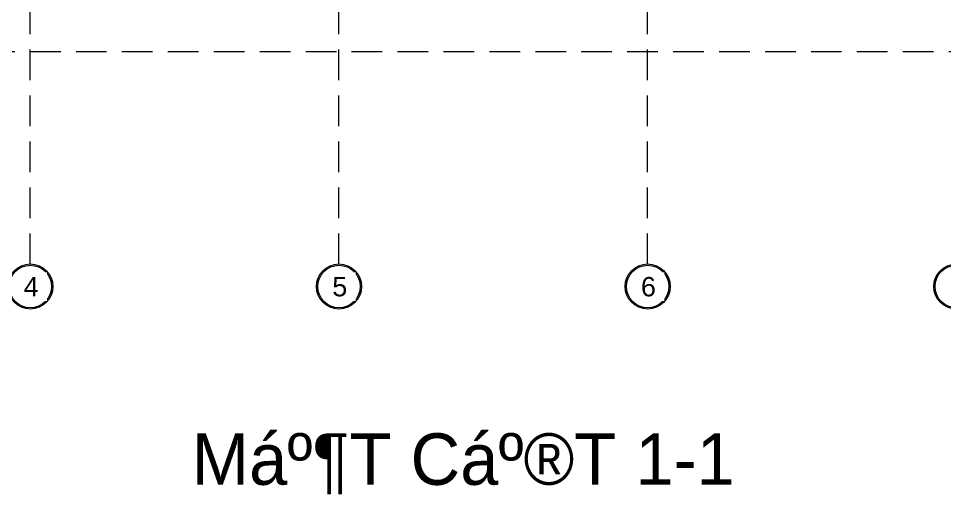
# Model space of a CAD drawing. Header units: millimetres. Extents: x -31177 to 43935, y -145912 to 20306.
# Drawn here: x 11512 to 22312, y -5912 to -363 of the extents above; entities that cross this region are included whole.
import ezdxf
from ezdxf.enums import TextEntityAlignment as Align

# ---------------------------------------------------------------- set-up
doc = ezdxf.new("R2010")
doc.units = ezdxf.units.MM
doc.linetypes.add('Hidden', pattern=[535.78125, 357.1875, -178.59375])
for name, color, linetype, lineweight in [('A-FLOR-LEVL', 8, 'Continuous', 9), ('G-IMPT', 8, 'Continuous', 18), ('S-GRID', 1, 'Continuous', 9), ('S-GRID-IDEN', 1, 'Continuous', 9)]:
    doc.layers.add(name, color=color, linetype=linetype, lineweight=lineweight)
doc.styles.add('Arial_1', font='arial.ttf', dxfattribs={"height": 225})

# ---------------------------------------------------------------- blocks, each defined once
blk = doc.blocks.new('Mat_Tien_3dsMax - Sync_3dsMax_To_Revit-2401403-MẶT CẮT 1-1')
at = {"layer": 'G-IMPT'}
blk.add_line((20373, -750), (20373, -750), dxfattribs=at)
blk.add_line((20373, -750), (20373, -750), dxfattribs=at)
blk.add_line((20373, -750), (20373, -750), dxfattribs=at)
blk.add_line((20373, -750), (20373, -750), dxfattribs=at)
blk.add_line((20373, -750), (20373, -750), dxfattribs=at)
blk.add_line((20373, -750), (20373, -750), dxfattribs=at)
blk.add_line((20373, -750), (20373, -750), dxfattribs=at)
blk.add_line((20373, -750), (20373, -750), dxfattribs=at)
blk.add_line((20373, -750), (20373, -750), dxfattribs=at)
blk.add_line((20373, -750), (20373, -750), dxfattribs=at)
blk.add_line((20373, -750), (20373, -750), dxfattribs=at)
blk.add_line((20373, -750), (20373, -750), dxfattribs=at)
blk.add_line((20373, -750), (20373, -750), dxfattribs=at)
blk.add_line((20373, -750), (20373, -750), dxfattribs=at)
blk.add_line((20373, -750), (20373, -750), dxfattribs=at)
blk.add_line((20373, -750), (20373, -750), dxfattribs=at)
blk.add_line((20373, -750), (20373, -750), dxfattribs=at)
blk.add_line((20373, -750), (20373, -750), dxfattribs=at)
blk.add_line((20373, -750), (20373, -750), dxfattribs=at)
blk.add_line((20373, -750), (20373, -750), dxfattribs=at)
blk.add_line((20373, -750), (20373, -750), dxfattribs=at)
blk.add_line((20373, -750), (20373, -750), dxfattribs=at)
blk.add_line((20373, -750), (20373, -750), dxfattribs=at)
blk.add_line((20373, -750), (20373, -750), dxfattribs=at)
blk.add_line((20373, -750), (20373, -750), dxfattribs=at)
blk.add_line((20373, -750), (20373, -750), dxfattribs=at)
blk.add_line((20373, -750), (20373, -750), dxfattribs=at)
blk.add_line((20373, -750), (20373, -750), dxfattribs=at)
blk.add_line((20373, -750), (20373, -750), dxfattribs=at)
blk.add_line((20373, -750), (20373, -750), dxfattribs=at)
blk = doc.blocks.new('Mat_Tien_3dsMax - Mat_Tien_3dsMax-2387879-MẶT CẮT 1-1')
blk.add_blockref('Mat_Tien_3dsMax - Sync_3dsMax_To_Revit-2401403-MẶT CẮT 1-1', (0, 0))
blk = doc.blocks.new('Grid - TRUC  D1-102336-MẶT CẮT 1-1')
at = {"layer": 'S-GRID-IDEN'}
for radius in [263, 248]:
    blk.add_circle((550, -3488), radius, dxfattribs=at)

msp = doc.modelspace()

# ---------------------------------------------------------------- linework, layer by layer
at = {"layer": 'A-FLOR-LEVL', "linetype": 'Hidden'}
msp.add_line((37186.2, -750), (-9566.5, -750), dxfattribs=at)
at = {"layer": 'S-GRID', "linetype": 'Hidden'}
for p, q in [((11650, -3225.6), (11650, 20306.3)), ((15250, -3225.6), (15250, 20306.3)), ((18850, -3225.6), (18850, 20306.3))]:
    msp.add_line(p, q, dxfattribs=at)

# ---------------------------------------------------------------- block references
at = {"layer": 'G-IMPT'}
msp.add_blockref('Mat_Tien_3dsMax - Mat_Tien_3dsMax-2387879-MẶT CẮT 1-1', (0, 0), dxfattribs=at)
at = {"layer": 'S-GRID-IDEN'}
for p in [(11100, 0), (14700, 0), (18300, 0), (21900, 0)]:
    msp.add_blockref('Grid - TRUC  D1-102336-MẶT CẮT 1-1', p, dxfattribs=at)

# ---------------------------------------------------------------- texts
msp.add_text('Máº¶T Cáº®T 1-1', height=600).set_placement((16700, -5500), align=Align.MIDDLE_CENTER)

# ---------------------------------------------------------------- next in the draw order: texts
at = {"layer": 'S-GRID-IDEN', "char_height": 225, "width": 216.456, "attachment_point": 1, "style": 'Arial_1', "bg_fill": 3, "box_fill_scale": 1.25, "bg_fill_color": 256, "bg_fill_true_color": 13158600, "bg_fill_transparency": 0}
for s, insert in [('4', (11571.9, -3377.2)), ('5', (15171.9, -3377.2)), ('6', (18771.9, -3377.2))]:
    msp.add_mtext(s, dxfattribs=dict(at, insert=insert))

doc.saveas('drawing.dxf')
